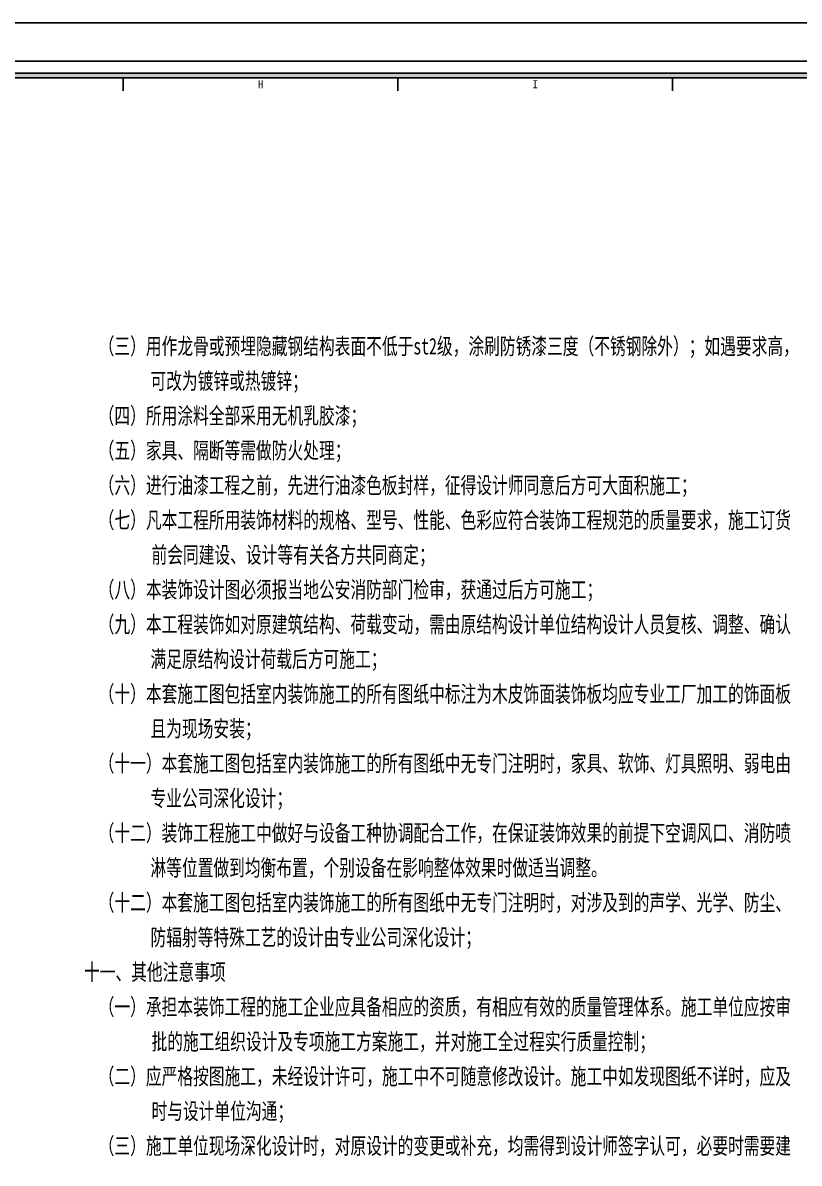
# Model space of a CAD drawing. Header units: millimetres. Extents: x -114775 to 228300, y -175499 to 108657.
# Drawn here: x -101403.8 to -101262.5, y -110831.1 to -110623.4 of the extents above; entities that cross this region are included whole.
import ezdxf
from ezdxf.enums import TextEntityAlignment as Align

# ---------------------------------------------------------------- set-up
doc = ezdxf.new("R2010")
doc.units = ezdxf.units.MM
doc.header["$LTSCALE"] = 1000
doc.layers.add('DEFPOINTS(视图框)', color=251, linetype='CONTINUOUS', plot=False)
doc.layers.add('W-图框', color=251, linetype='CONTINUOUS')
doc.layers.add('W-文字', color=35, linetype='CONTINUOUS')
doc.styles.add('A2图框$0$ZZ', font='simhei.ttf')
doc.styles.add('WORD-2', font='simhei.ttf')
doc.styles.add('WORD-3', font='')
doc.styles.get('WORD-3').set_extended_font_data('SimSun')

# ---------------------------------------------------------------- blocks, each defined once
blk = doc.blocks.new('A2 图框')
at = {"layer": 'W-图框', "ltscale": 0.5}
h = blk.add_hatch(color=161, dxfattribs=at)
h.paths.add_polyline_path([(-562, 403), (-3, 403), (-3, 3), (-562, 3)], flags=16)
h.paths.add_polyline_path([(-562.8, 403.8), (-2.2, 403.8), (-2.2, 2.2), (-562.8, 2.2)])
at = {"layer": 'W-图框', "color": 7}
for p, q in [((-211.9, 400.6), (-211.9, 403)), ((-161.9, 400.6), (-161.9, 403)), ((-111.9, 400.6), (-111.9, 403))]:
    blk.add_line(p, q, dxfattribs=at)
at = {"layer": 'W-图框', "color": 251, "ltscale": 0.01}
for points in [[(-587, 413), (7, 413), (7, -7), (-587, -7)], [(-580, 406), (0, 406), (0, 0), (-580, 0)]]:
    blk.add_lwpolyline(points, close=True, dxfattribs=at)
at = {"layer": 'W-图框', "color": 161, "ltscale": 0.5}
for points in [[(-562.8, 403.8), (-2.2, 403.8), (-2.2, 2.2), (-562.8, 2.2)], [(-562, 403), (-3, 403), (-3, 3), (-562, 3)]]:
    blk.add_lwpolyline(points, close=True, dxfattribs=at)
at = {"layer": 'W-图框', "color": 161, "linetype": 'ByBlock'}
blk.add_lwpolyline([(-562, 403), (-562, 3), (-61, 3), (-61, 403)], close=True, dxfattribs=at)
at = {"layer": 'W-图框', "lineweight": 0, "ltscale": 150, "style": 'A2图框$0$ZZ'}
for s, p in [('H', (-186.9, 401.82)), ('I', (-136.9, 401.82))]:
    blk.add_text(s, height=1.45, dxfattribs=at).set_placement(p, align=Align.MIDDLE)
at = {"layer": 'W-图框', "color": 35, "lineweight": 0, "style": 'WORD-3', "width": 0.65}
blk.add_attdef('建设单位', text='', height=3, dxfattribs=at).set_placement((-32, 300.49), align=Align.MIDDLE)
at = {"layer": 'W-图框', "color": 35, "ltscale": 1000, "style": 'WORD-2'}
for tag, height, width, p in [('项目名称英文翻译', 3.5, 0.8, (-21.14, 246.28)), ('项目名称', 7, 0.7, (-41.38, 246.28)), ('项目名称', 7, 0.7, (-30.73, 246.28))]:
    blk.add_attdef(tag, text='', height=height, rotation=90, dxfattribs=dict(at, width=width)).set_placement(p, align=Align.MIDDLE)
at = {"layer": 'W-图框', "color": 35, "lineweight": 0, "style": 'WORD-2'}
for tag, p in [('2013.01.01', (-41.46, 176)), ('2013.03.01', (-13.42, 176)), ('2013.05.01', (-41.46, 169)), ('2013.06.01', (-13.42, 169)), ('2013.08.01', (-41.46, 162)), ('2013.09.01', (-13.42, 162)), ('2013.09.01', (-32, 113))]:
    blk.add_attdef(tag, text='', height=1.8, dxfattribs=at).set_placement(p, align=Align.MIDDLE)
at = {"layer": 'W-图框', "color": 35, "ltscale": 1000, "style": 'WORD-2', "width": 0.78}
blk.add_attdef('FS2011000', text='', height=3.5, dxfattribs=at).set_placement((-32, 11.45), align=Align.MIDDLE)

msp = doc.modelspace()

# ---------------------------------------------------------------- linework, layer by layer
at = {"layer": 'DEFPOINTS(视图框)', "ltscale": 0.01}
msp.add_lwpolyline([(-101735.69, -110633.39), (-101235.46, -110633.39), (-101235.46, -111033.39), (-101735.69, -111033.39)], close=True, dxfattribs=at)

# ---------------------------------------------------------------- block references
at = {"layer": 'W-图框'}
msp.add_blockref('A2 图框', (-101173.66, -111036.39), dxfattribs=at)

# ---------------------------------------------------------------- texts
at = {"layer": 'W-文字', "ltscale": 0.01, "style": 'WORD-2', "width": 0.7}
for s, p in [('（三）用作龙骨或预埋隐藏钢结构表面不低于st2级，涂刷防锈漆三度（不锈钢除外）；如遇要求高，', (-101390.04, -110683.79)), (' 可改为镀锌或热镀锌；', (-101382.04, -110690.13)), ('（四）所用涂料全部采用无机乳胶漆；', (-101390.04, -110696.46)), ('（五）家具、隔断等需做防火处理；', (-101390.04, -110702.79)), ('（六）进行油漆工程之前，先进行油漆色板封样，征得设计师同意后方可大面积施工；', (-101390.04, -110709.13)), ('（七）凡本工程所用装饰材料的规格、型号、性能、色彩应符合装饰工程规范的质量要求，施工订货', (-101390.04, -110715.46)), ('   前会同建设、设计等有关各方共同商定；', (-101384.71, -110721.79)), ('（八）本装饰设计图必须报当地公安消防部门检审，获通过后方可施工；', (-101390.04, -110728.13)), ('（九）本工程装饰如对原建筑结构、荷载变动，需由原结构设计单位结构设计人员复核、调整、确认', (-101390.04, -110734.46)), (' 满足原结构设计荷载后方可施工；', (-101382.04, -110740.79)), ('（十）本套施工图包括室内装饰施工的所有图纸中标注为木皮饰面装饰板均应专业工厂加工的饰面板', (-101390.04, -110747.13)), (' 且为现场安装；', (-101382.04, -110753.46)), ('（十一）本套施工图包括室内装饰施工的所有图纸中无专门注明时，家具、软饰、灯具照明、弱电由', (-101390.04, -110759.79)), (' 专业公司深化设计；', (-101382.04, -110766.13)), ('（十二）装饰工程施工中做好与设备工种协调配合工作，在保证装饰效果的前提下空调风口、消防喷', (-101390.04, -110772.46)), (' 淋等位置做到均衡布置，个别设备在影响整体效果时做适当调整。', (-101382.04, -110778.79)), ('（十二）本套施工图包括室内装饰施工的所有图纸中无专门注明时，对涉及到的声学、光学、防尘、', (-101390.04, -110785.13)), (' 防辐射等特殊工艺的设计由专业公司深化设计；', (-101382.04, -110791.46)), ('十一、其他注意事项', (-101392.71, -110797.79)), ('（一）承担本装饰工程的施工企业应具备相应的资质，有相应有效的质量管理体系。施工单位应按审', (-101390.04, -110804.13)), ('   批的施工组织设计及专项施工方案施工，并对施工全过程实行质量控制；', (-101384.71, -110810.46)), ('（二）应严格按图施工，未经设计许可，施工中不可随意修改设计。施工中如发现图纸不详时，应及', (-101390.04, -110816.79)), ('   时与设计单位沟通；', (-101384.71, -110823.13)), ('（三）施工单位现场深化设计时，对原设计的变更或补充，均需得到设计师签字认可，必要时需要建', (-101390.04, -110829.46))]:
    msp.add_text(s, height=3, dxfattribs=at).set_placement(p)

doc.saveas('drawing.dxf')
